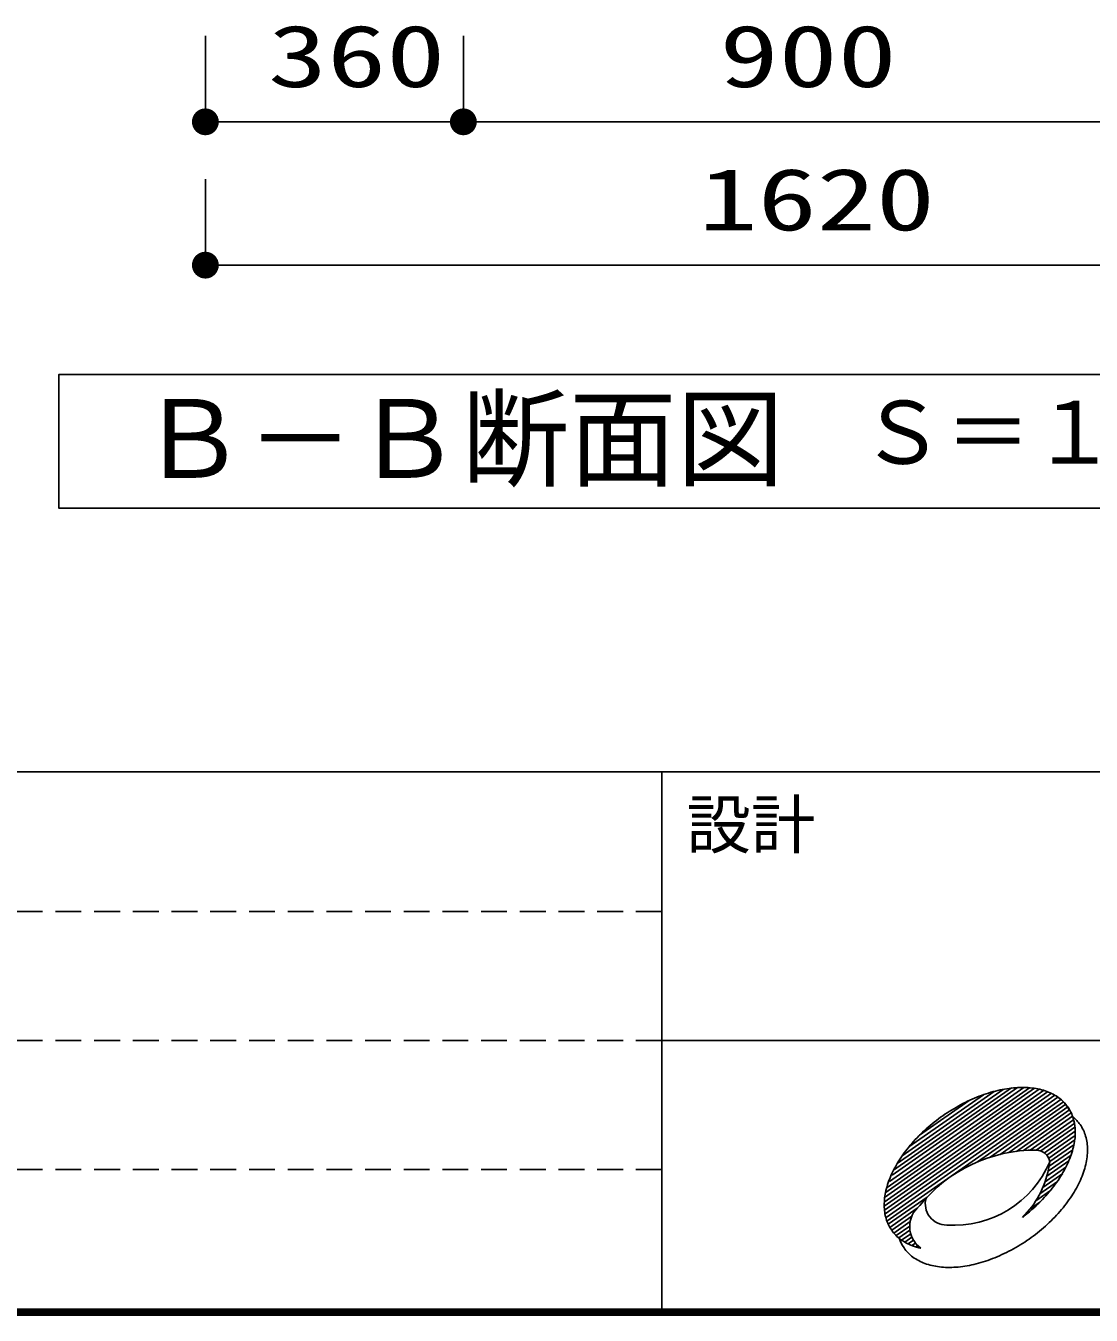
# Model space of a CAD drawing. Units: millimetres, scale not verified. Extents: x -9523 to 7796, y -6970 to 5108.
# Drawn here: x -1260 to 227, y -6477 to -4678 of the extents above; entities that cross this region are included whole.
import ezdxf
from ezdxf.enums import TextEntityAlignment as Align

# ---------------------------------------------------------------- set-up
doc = ezdxf.new("R2010")
doc.units = ezdxf.units.MM
doc.header["$LTSCALE"] = 30
doc.linetypes.add('DASHED1', pattern=[1.8, 1.2, -0.6])
for name, color, linetype, lineweight in [('0-1_KIKI', 3, 'Continuous', 25), ('0-6_SUNPO', 7, 'Continuous', 25), ('0-8_FUTA', 7, 'Continuous', 25)]:
    doc.layers.add(name, color=color, linetype=linetype, lineweight=lineweight)
doc.styles.add('MS Gothic', font='')
doc.styles.add('ＭＳ ゴシック', font='')
doc.styles.get('MS Gothic').set_extended_font_data('MS Gothic')
doc.styles.get('ＭＳ ゴシック').set_extended_font_data('MS Gothic')

msp = doc.modelspace()

# ---------------------------------------------------------------- linework, layer by layer
at = {"layer": '0-1_KIKI'}
msp.add_lwpolyline([(815.23, -5350.53), (815.23, -5164.22), (-1214.1, -5164.22), (-1214.1, -5350.53)], close=True, dxfattribs=at)
at = {"layer": '0-6_SUNPO', "color": 4}
for p, q in [((-1009.44, -4691.6), (-1009.44, -4811.6)), ((-649.44, -4691.6), (-649.44, -4811.6)), ((-649.44, -4691.6), (-649.44, -4811.6)), ((-649.44, -4811.6), (-1009.44, -4811.6)), ((-649.44, -4811.6), (250.56, -4811.6)), ((-1009.44, -4891.6), (-1009.44, -5011.6)), ((-1009.44, -5011.6), (610.56, -5011.6))]:
    msp.add_line(p, q, dxfattribs=at)
at = {"layer": '0-6_SUNPO'}
for points in [[(-1025.03, -4801.18), (-1009.44, -4811.6), (-1026.76, -4804.42)], [(-1022.7, -4798.34), (-1009.44, -4811.6), (-1025.03, -4801.18)], [(-1019.85, -4796.01), (-1009.44, -4811.6), (-1022.7, -4798.34)], [(-1016.61, -4794.27), (-1009.44, -4811.6), (-1019.85, -4796.01)], [(-1013.1, -4793.21), (-1009.44, -4811.6), (-1016.61, -4794.27)], [(-1009.44, -4792.85), (-1009.44, -4811.6), (-1013.1, -4793.21)], [(-1005.78, -4793.21), (-1009.44, -4811.6), (-1009.44, -4792.85)], [(-1002.26, -4794.27), (-1009.44, -4811.6), (-1005.78, -4793.21)], [(-999.02, -4796.01), (-1009.44, -4811.6), (-1002.26, -4794.27)], [(-996.18, -4798.34), (-1009.44, -4811.6), (-999.02, -4796.01)], [(-993.85, -4801.18), (-1009.44, -4811.6), (-996.18, -4798.34)], [(-992.11, -4804.42), (-1009.44, -4811.6), (-993.85, -4801.18)], [(-665.03, -4801.18), (-649.44, -4811.6), (-666.76, -4804.42)], [(-665.03, -4801.18), (-649.44, -4811.6), (-666.76, -4804.42)], [(-662.7, -4798.34), (-649.44, -4811.6), (-665.03, -4801.18)], [(-662.7, -4798.34), (-649.44, -4811.6), (-665.03, -4801.18)], [(-659.85, -4796.01), (-649.44, -4811.6), (-662.7, -4798.34)], [(-659.85, -4796.01), (-649.44, -4811.6), (-662.7, -4798.34)], [(-656.61, -4794.27), (-649.44, -4811.6), (-659.85, -4796.01)], [(-656.61, -4794.27), (-649.44, -4811.6), (-659.85, -4796.01)], [(-653.1, -4793.21), (-649.44, -4811.6), (-656.61, -4794.27)], [(-653.1, -4793.21), (-649.44, -4811.6), (-656.61, -4794.27)], [(-649.44, -4792.85), (-649.44, -4811.6), (-653.1, -4793.21)], [(-649.44, -4792.85), (-649.44, -4811.6), (-653.1, -4793.21)], [(-645.78, -4793.21), (-649.44, -4811.6), (-649.44, -4792.85)], [(-645.78, -4793.21), (-649.44, -4811.6), (-649.44, -4792.85)], [(-642.26, -4794.27), (-649.44, -4811.6), (-645.78, -4793.21)], [(-642.26, -4794.27), (-649.44, -4811.6), (-645.78, -4793.21)], [(-639.02, -4796.01), (-649.44, -4811.6), (-642.26, -4794.27)], [(-639.02, -4796.01), (-649.44, -4811.6), (-642.26, -4794.27)], [(-636.18, -4798.34), (-649.44, -4811.6), (-639.02, -4796.01)], [(-636.18, -4798.34), (-649.44, -4811.6), (-639.02, -4796.01)], [(-633.85, -4801.18), (-649.44, -4811.6), (-636.18, -4798.34)], [(-633.85, -4801.18), (-649.44, -4811.6), (-636.18, -4798.34)], [(-632.11, -4804.42), (-649.44, -4811.6), (-633.85, -4801.18)], [(-632.11, -4804.42), (-649.44, -4811.6), (-633.85, -4801.18)], [(-1027.83, -4807.94), (-1009.44, -4811.6), (-1028.19, -4811.6)], [(-1028.19, -4811.6), (-1009.44, -4811.6), (-1027.83, -4815.25)], [(-1026.76, -4804.42), (-1009.44, -4811.6), (-1027.83, -4807.94)], [(-1027.83, -4815.25), (-1009.44, -4811.6), (-1026.76, -4818.77)], [(-1026.76, -4818.77), (-1009.44, -4811.6), (-1025.03, -4822.01)], [(-1025.03, -4822.01), (-1009.44, -4811.6), (-1022.7, -4824.85)], [(-1022.7, -4824.85), (-1009.44, -4811.6), (-1019.85, -4827.19)], [(-1019.85, -4827.19), (-1009.44, -4811.6), (-1016.61, -4828.92)], [(-1016.61, -4828.92), (-1009.44, -4811.6), (-1013.1, -4829.99)], [(-1013.1, -4829.99), (-1009.44, -4811.6), (-1009.44, -4830.35)], [(-991.05, -4807.94), (-1009.44, -4811.6), (-992.11, -4804.42)], [(-990.69, -4811.6), (-1009.44, -4811.6), (-991.05, -4807.94)], [(-1009.44, -4830.35), (-1009.44, -4811.6), (-1005.78, -4829.99)], [(-1005.78, -4829.99), (-1009.44, -4811.6), (-1002.26, -4828.92)], [(-1002.26, -4828.92), (-1009.44, -4811.6), (-999.02, -4827.19)], [(-999.02, -4827.19), (-1009.44, -4811.6), (-996.18, -4824.85)], [(-996.18, -4824.85), (-1009.44, -4811.6), (-993.85, -4822.01)], [(-993.85, -4822.01), (-1009.44, -4811.6), (-992.11, -4818.77)], [(-992.11, -4818.77), (-1009.44, -4811.6), (-991.05, -4815.25)], [(-991.05, -4815.25), (-1009.44, -4811.6), (-990.69, -4811.6)], [(-667.83, -4807.94), (-649.44, -4811.6), (-668.19, -4811.6)], [(-667.83, -4807.94), (-649.44, -4811.6), (-668.19, -4811.6)], [(-668.19, -4811.6), (-649.44, -4811.6), (-667.83, -4815.25)], [(-668.19, -4811.6), (-649.44, -4811.6), (-667.83, -4815.25)], [(-666.76, -4804.42), (-649.44, -4811.6), (-667.83, -4807.94)], [(-666.76, -4804.42), (-649.44, -4811.6), (-667.83, -4807.94)], [(-667.83, -4815.25), (-649.44, -4811.6), (-666.76, -4818.77)], [(-667.83, -4815.25), (-649.44, -4811.6), (-666.76, -4818.77)], [(-666.76, -4818.77), (-649.44, -4811.6), (-665.03, -4822.01)], [(-666.76, -4818.77), (-649.44, -4811.6), (-665.03, -4822.01)], [(-665.03, -4822.01), (-649.44, -4811.6), (-662.7, -4824.85)], [(-665.03, -4822.01), (-649.44, -4811.6), (-662.7, -4824.85)], [(-662.7, -4824.85), (-649.44, -4811.6), (-659.85, -4827.19)], [(-662.7, -4824.85), (-649.44, -4811.6), (-659.85, -4827.19)], [(-659.85, -4827.19), (-649.44, -4811.6), (-656.61, -4828.92)], [(-659.85, -4827.19), (-649.44, -4811.6), (-656.61, -4828.92)], [(-656.61, -4828.92), (-649.44, -4811.6), (-653.1, -4829.99)], [(-656.61, -4828.92), (-649.44, -4811.6), (-653.1, -4829.99)], [(-653.1, -4829.99), (-649.44, -4811.6), (-649.44, -4830.35)], [(-653.1, -4829.99), (-649.44, -4811.6), (-649.44, -4830.35)], [(-631.05, -4807.94), (-649.44, -4811.6), (-632.11, -4804.42)], [(-631.05, -4807.94), (-649.44, -4811.6), (-632.11, -4804.42)], [(-630.69, -4811.6), (-649.44, -4811.6), (-631.05, -4807.94)], [(-630.69, -4811.6), (-649.44, -4811.6), (-631.05, -4807.94)], [(-649.44, -4830.35), (-649.44, -4811.6), (-645.78, -4829.99)], [(-645.78, -4829.99), (-649.44, -4811.6), (-642.26, -4828.92)], [(-642.26, -4828.92), (-649.44, -4811.6), (-639.02, -4827.19)], [(-639.02, -4827.19), (-649.44, -4811.6), (-636.18, -4824.85)], [(-636.18, -4824.85), (-649.44, -4811.6), (-633.85, -4822.01)], [(-633.85, -4822.01), (-649.44, -4811.6), (-632.11, -4818.77)], [(-632.11, -4818.77), (-649.44, -4811.6), (-631.05, -4815.25)], [(-631.05, -4815.25), (-649.44, -4811.6), (-630.69, -4811.6)], [(-649.44, -4830.35), (-649.44, -4811.6), (-645.78, -4829.99)], [(-645.78, -4829.99), (-649.44, -4811.6), (-642.26, -4828.92)], [(-642.26, -4828.92), (-649.44, -4811.6), (-639.02, -4827.19)], [(-639.02, -4827.19), (-649.44, -4811.6), (-636.18, -4824.85)], [(-636.18, -4824.85), (-649.44, -4811.6), (-633.85, -4822.01)], [(-633.85, -4822.01), (-649.44, -4811.6), (-632.11, -4818.77)], [(-632.11, -4818.77), (-649.44, -4811.6), (-631.05, -4815.25)], [(-631.05, -4815.25), (-649.44, -4811.6), (-630.69, -4811.6)], [(-1025.03, -5001.18), (-1009.44, -5011.6), (-1026.76, -5004.42)], [(-1022.7, -4998.34), (-1009.44, -5011.6), (-1025.03, -5001.18)], [(-1019.85, -4996.01), (-1009.44, -5011.6), (-1022.7, -4998.34)], [(-1016.61, -4994.27), (-1009.44, -5011.6), (-1019.85, -4996.01)], [(-1013.1, -4993.21), (-1009.44, -5011.6), (-1016.61, -4994.27)], [(-1009.44, -4992.85), (-1009.44, -5011.6), (-1013.1, -4993.21)], [(-1005.78, -4993.21), (-1009.44, -5011.6), (-1009.44, -4992.85)], [(-1002.26, -4994.27), (-1009.44, -5011.6), (-1005.78, -4993.21)], [(-999.02, -4996.01), (-1009.44, -5011.6), (-1002.26, -4994.27)], [(-996.18, -4998.34), (-1009.44, -5011.6), (-999.02, -4996.01)], [(-993.85, -5001.18), (-1009.44, -5011.6), (-996.18, -4998.34)], [(-992.11, -5004.42), (-1009.44, -5011.6), (-993.85, -5001.18)], [(-1027.83, -5007.94), (-1009.44, -5011.6), (-1028.19, -5011.6)], [(-1028.19, -5011.6), (-1009.44, -5011.6), (-1027.83, -5015.25)], [(-1026.76, -5004.42), (-1009.44, -5011.6), (-1027.83, -5007.94)], [(-1027.83, -5015.25), (-1009.44, -5011.6), (-1026.76, -5018.77)], [(-1026.76, -5018.77), (-1009.44, -5011.6), (-1025.03, -5022.01)], [(-1025.03, -5022.01), (-1009.44, -5011.6), (-1022.7, -5024.85)], [(-1022.7, -5024.85), (-1009.44, -5011.6), (-1019.85, -5027.19)], [(-1019.85, -5027.19), (-1009.44, -5011.6), (-1016.61, -5028.92)], [(-1016.61, -5028.92), (-1009.44, -5011.6), (-1013.1, -5029.99)], [(-1013.1, -5029.99), (-1009.44, -5011.6), (-1009.44, -5030.35)], [(-991.05, -5007.94), (-1009.44, -5011.6), (-992.11, -5004.42)], [(-990.69, -5011.6), (-1009.44, -5011.6), (-991.05, -5007.94)], [(-1009.44, -5030.35), (-1009.44, -5011.6), (-1005.78, -5029.99)], [(-1005.78, -5029.99), (-1009.44, -5011.6), (-1002.26, -5028.92)], [(-1002.26, -5028.92), (-1009.44, -5011.6), (-999.02, -5027.19)], [(-999.02, -5027.19), (-1009.44, -5011.6), (-996.18, -5024.85)], [(-996.18, -5024.85), (-1009.44, -5011.6), (-993.85, -5022.01)], [(-993.85, -5022.01), (-1009.44, -5011.6), (-992.11, -5018.77)], [(-992.11, -5018.77), (-1009.44, -5011.6), (-991.05, -5015.25)], [(-991.05, -5015.25), (-1009.44, -5011.6), (-990.69, -5011.6)]]:
    msp.add_solid(points, dxfattribs=at)
at = {"layer": '0-8_FUTA'}
for p, q in [((-8382.55, -5718.51), (7787.45, -5718.51)), ((-372.56, -6468.51), (-372.56, -5718.51)), ((-372.56, -6093.51), (7787.44, -6093.51)), ((-62.39, -6319.04), (160.28, -6163.13)), ((-62.33, -6324.86), (165.91, -6165.05)), ((-61.86, -6312.81), (154.21, -6161.52)), ((-61.78, -6330.33), (171.09, -6167.28)), ((-60.8, -6335.51), (175.84, -6169.81)), ((-60.58, -6306.05), (147.61, -6160.28)), ((-58.21, -6298.54), (140.4, -6159.47)), ((-54.85, -6290.32), (132.57, -6159.09)), ((-50.92, -6281.71), (123.97, -6159.25)), ((-49.14, -6274.61), (115.37, -6159.42)), ((-43.92, -6265.09), (103.67, -6161.75)), ((-37, -6254.39), (91.24, -6164.6)), ((-27.57, -6241.93), (76.35, -6169.16)), ((-59.45, -6340.43), (180.2, -6172.61)), ((-58.4, -6345.54), (184.22, -6175.67)), ((-12.94, -6225.83), (56.18, -6177.43)), ((67.81, -6263.04), (187.85, -6178.98)), ((85.65, -6256.4), (191.12, -6182.55)), ((99.65, -6252.46), (194.04, -6186.36)), ((189.32, -6180.52), (197.89, -6192.75)), ((111.68, -6249.9), (196.62, -6190.42)), ((122.42, -6248.23), (198.85, -6194.72)), ((132.25, -6247.21), (200.72, -6199.27)), ((141.36, -6246.69), (202.23, -6204.07)), ((149.91, -6246.56), (203.74, -6208.87)), ((156.63, -6247.72), (204.03, -6214.53)), ((161.35, -6250.27), (204.4, -6220.13)), ((164.87, -6253.66), (204.35, -6226.02)), ((167.37, -6257.77), (203.78, -6232.28)), ((168.8, -6262.64), (202.64, -6238.94)), ((164.78, -6283.03), (195.49, -6261.52)), ((166.58, -6275.9), (198.59, -6253.5)), ((167.91, -6269.11), (200.92, -6246.01)), ((159.27, -6298.6), (187.08, -6279.13)), ((162.39, -6290.56), (191.39, -6270.25)), ((155.16, -6307.34), (179.6, -6290.23)), ((-56.52, -6350.09), (-2.39, -6312.19)), ((149.54, -6317.13), (169.78, -6302.96)), ((-54.29, -6354.39), (-17.35, -6328.52)), ((141.23, -6328.81), (155.01, -6319.17)), ((-51.71, -6358.44), (-23.79, -6338.9)), ((-48.77, -6362.25), (-25.98, -6346.29)), ((-45.5, -6365.81), (-26.61, -6352.59)), ((-41.86, -6369.13), (-26.27, -6358.21)), ((-37.84, -6372.17), (-25.2, -6363.32)), ((-33.47, -6374.97), (-23.52, -6368)), ((-28.72, -6377.5), (-21.3, -6372.31)), ((-23.53, -6379.73), (-18.57, -6376.26)), ((-17.84, -6381.61), (-15.33, -6379.85)), ((7795.85, -6476.91), (-8390.95, -6476.91)), ((7795.25, -6476.31), (-8390.35, -6476.31)), ((7794.65, -6475.71), (-8389.75, -6475.71)), ((7794.05, -6475.11), (-8389.15, -6475.11)), ((7793.45, -6474.51), (-8388.55, -6474.51)), ((7792.85, -6473.91), (-8387.95, -6473.91)), ((7792.25, -6473.31), (-8387.35, -6473.31)), ((7791.65, -6472.71), (-8386.75, -6472.71)), ((7791.05, -6472.11), (-8386.15, -6472.11)), ((7790.45, -6471.51), (-8385.55, -6471.51)), ((7789.85, -6470.91), (-8384.95, -6470.91)), ((7789.25, -6470.31), (-8384.35, -6470.31)), ((7788.65, -6469.71), (-8383.75, -6469.71)), ((7788.05, -6469.11), (-8383.15, -6469.11)), ((-8382.55, -6468.51), (7787.45, -6468.51))]:
    msp.add_line(p, q, dxfattribs=at)
at = {"layer": '0-8_FUTA', "linetype": 'DASHED1'}
for p, q in [((-372.55, -5913.51), (-8382.55, -5913.51)), ((-372.55, -6093.51), (-8382.55, -6093.51)), ((-372.55, -6273.51), (-8382.55, -6273.51))]:
    msp.add_line(p, q, dxfattribs=at)
at = {"layer": '0-8_FUTA'}
for centre, radius, start, end in [((153.71, -6386.67), 230.86, 111.13315, 118.23608), ((142.39, -6357.39), 199.46, 103.30403, 111.13313), ((133.49, -6319.71), 160.75, 94.26399, 103.30405), ((130.6, -6281.11), 122.03, 83.39651, 94.26224), ((134.37, -6248.59), 89.3, 69.99609, 83.39651), ((142.17, -6227.18), 66.51, 53.6442, 69.99609), ((162.04, -6402.18), 248.46, 118.23608, 124.99998), ((149.03, -6217.84), 54.92, 35, 53.6442), ((149.03, -6217.84), 54.92, 16.35579, 35), ((162.04, -6402.18), 248.46, 124.99998, 131.7639), ((166.35, -6242.37), 54.81, 35.01981, 50.90445), ((145.12, -6219.72), 59.21, 3.73218, 17.03671), ((150.32, -6389.05), 230.86, 131.7639, 138.86684), ((129.18, -6222.36), 75.26, 348.3591, 0.95915), ((123.52, -6221.83), 80.91, 0.51715, 4.22578), ((166.24, -6242.42), 54.92, 16.35579, 35), ((126.67, -6368.4), 199.46, 138.86684, 146.69594), ((83.28, -6213.52), 122.03, 335.73775, 346.60347), ((95.48, -6217.68), 109.21, 347.24379, 349.53223), ((87.31, -6215.46), 117.68, 347.57066, 348.47897), ((155.12, -6245.68), 66.51, 0.00389, 16.35579), ((94.31, -6347.14), 160.75, 146.69594, 155.73599), ((148.67, -6453.22), 206.67, 89.51877, 141.29517), ((150.12, -6265.46), 18.89, 8.03198, 90.01068), ((132.33, -6245.68), 89.3, 346.60345, 0.00388), ((35.19, -6206.31), 145.09, 266.05196, 337.08), ((39.2, -6247.39), 130.54, 314.59993, 348.69109), ((39.2, -6247.39), 130.54, 348.69109, 353.21165), ((47.99, -6197.61), 160.75, 326.69594, 335.73599), ((100.49, -6238.1), 122.03, 335.73775, 346.60347), ((59.02, -6331.23), 122.03, 155.73775, 166.60347), ((15.63, -6176.35), 199.46, 318.86684, 326.69594), ((65.19, -6222.18), 160.75, 326.69594, 335.73599), ((27.18, -6323.64), 89.3, 166.60347, 180.00389), ((24.72, -6321.55), 29.51, 164.38046, 270.9435), ((-8.01, -6155.7), 230.86, 311.7639, 318.86684), ((32.84, -6200.93), 199.46, 318.86684, 326.69594), ((4.39, -6323.65), 66.51, 180.00389, 196.35579), ((10.67, -6353.12), 37.29, 128.62967, 234.33911), ((-12.84, -6150.93), 237.63, 307.39177, 311.86528), ((9.19, -6180.28), 230.86, 311.7639, 318.86684), ((-6.73, -6326.91), 54.92, 196.35579, 215), ((-6.73, -6326.91), 54.92, 215, 233.6442), ((10.39, -6351.57), 54.81, 199.09554, 214.98018), ((-2.53, -6167.15), 248.46, 304.99998, 311.7639), ((0.14, -6317.57), 66.51, 233.6442, 249.99609), ((10.47, -6351.48), 54.92, 215, 233.6442), ((3.56, -6311.19), 73.69, 249.19475, 258.53928), ((5.79, -6182.65), 230.86, 291.13315, 298.23608), ((-2.53, -6167.15), 248.46, 298.23608, 304.99998), ((17.35, -6342.15), 66.51, 233.6442, 249.99609), ((25.14, -6320.74), 89.3, 249.99609, 263.39651), ((17.12, -6211.94), 199.46, 283.30405, 291.13315), ((28.91, -6288.22), 122.03, 263.39651, 274.26224), ((26.03, -6249.61), 160.75, 274.26399, 283.30405)]:
    msp.add_arc(centre, radius, start, end, dxfattribs=at)

# ---------------------------------------------------------------- texts
at = {"layer": '0-1_KIKI', "color": 4, "style": 'MS Gothic'}
for s, height, p in [('Ｂ－Ｂ断面図', 110, (-1102.11, -5341.53)), ('Ｓ＝１／３０', 87.98, (-97.02, -5315.16))]:
    msp.add_text(s, height=height, dxfattribs=at).set_placement(p, align=Align.BOTTOM_LEFT)
at = {"layer": '0-6_SUNPO', "color": 3, "style": 'ＭＳ ゴシック', "width": 1.4}
for s, p in [('360', (-922.01, -4789.1)), ('900', (-292.01, -4789.1)), ('1620', (-321.15, -4989.1))]:
    msp.add_text(s, height=86.59, dxfattribs=at).set_placement(p, align=Align.BOTTOM_LEFT)
at = {"layer": '0-8_FUTA', "style": 'MS Gothic'}
msp.add_text('設計', height=65.98, dxfattribs=at).set_placement((-338.17, -5845.2), align=Align.BOTTOM_LEFT)

doc.saveas('drawing.dxf')
